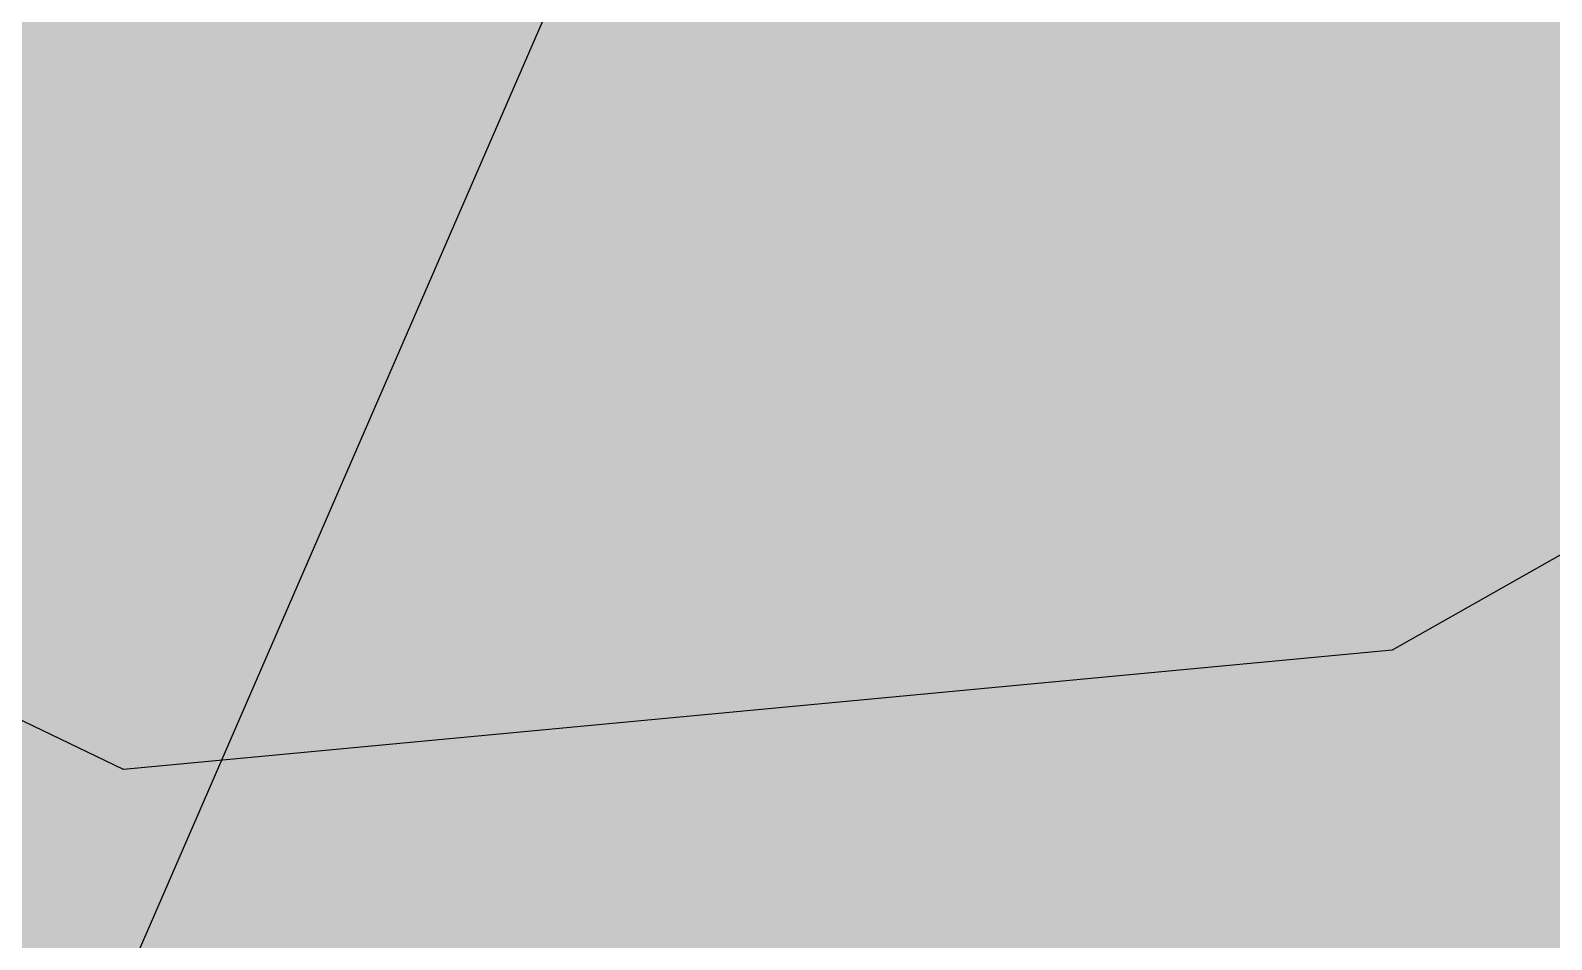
# Model space of a CAD drawing. Extents: x 327443 to 331974, y 6141950 to 6143778.
# Drawn here: x 329908.88 to 329914.85, y 6142665.19 to 6142668.76 of the extents above; entities that cross this region are included whole.
import ezdxf

# ---------------------------------------------------------------- set-up
doc = ezdxf.new("R2010")
doc.units = 0
doc.header["$LTSCALE"] = 5
doc.linetypes.add('foc-TOPO-ephemeral', pattern=[6.25, 3.125, -0.625, 0.625, -0.625, 0.625, -0.625])
for name, color, linetype in [('P-BUFFER-H 30m', 51, 'Continuous'), ('T-DRAW', 48, 'foc-TOPO-ephemeral'), ('WETLAND', 143, 'Continuous')]:
    doc.layers.add(name, color=color, linetype=linetype)
doc.styles.add('foc-LtypeFont', font='ARIALN.TTF', dxfattribs={"height": 7.35})
doc.linetypes.add('foc-TOPO-flowdirection-NOLINE', pattern='A,0,[">",foc-LtypeFont,S=0.3,R=0,X=0,Y=-0.945],-20,[">",foc-LtypeFont,S=0.3,R=0,X=0,Y=-0.945],0', length=20)

msp = doc.modelspace()

# ---------------------------------------------------------------- hatches: boundary and pattern name
at = {"layer": 'P-BUFFER-H 30m'}
h = msp.add_hatch(color=256, dxfattribs=at)
h.dxf.hatch_style = 1
edge = h.paths.add_edge_path()
edge.add_line((329824.3507, 6142785.9848), (329846.2964, 6142772.1568))
edge.add_line((329846.2964, 6142772.1568), (330173.0963, 6142626.7726))
edge.add_line((330173.0963, 6142626.7726), (330458.628, 6142615.8627))
edge.add_arc((330457.4827, 6142585.8891), 29.9955, -2.18816, 87.81184, ccw=False)
edge.add_line((330487.4563, 6142584.7439), (330486.6928, 6142564.7615))
edge.add_arc((330456.7192, 6142565.9067), 29.9955, 267.81184, 357.81184, ccw=False)
edge.add_line((330455.5739, 6142535.9331), (330160.4246, 6142547.2105))
edge.add_arc((330161.5698, 6142577.1841), 29.9955, 246.01706, 267.81184, ccw=False)
edge.add_line((330149.3777, 6142549.7783), (329810.4971, 6142700.5368))
edge.add_arc((329822.6892, 6142727.9427), 29.9955, 237.78488, 246.01706, ccw=False)
edge.add_line((329806.6987, 6142702.5649), (329793.879, 6142710.6426))
edge.add_line((329793.879, 6142710.6426), (329661.5454, 6142710.8991))
edge.add_arc((329661.6035, 6142740.8945), 29.9955, 183.26442, 269.88894, ccw=False)
edge.add_line((329631.6567, 6142739.1864), (329630.516, 6142759.1857))
edge.add_arc((329660.4628, 6142760.8937), 29.9955, 89.88894, 183.26442, ccw=False)
edge.add_line((329660.521, 6142790.8891), (329808.4183, 6142790.6025))
edge.add_arc((329808.3601, 6142760.6071), 29.9955, 57.78488, 89.88894, ccw=False)

# ---------------------------------------------------------------- linework, layer by layer
at = {"layer": 'T-DRAW', "linetype": 'foc-TOPO-flowdirection-NOLINE', "flags": 128}
msp.add_lwpolyline([(329929.2672, 6142705.2702), (329927.542, 6142703.0004), (329925.4115, 6142702.4698), (329924.1332, 6142698.4841), (329924.6116, 6142696.3915), (329921.5224, 6142691.6034), (329920.4235, 6142688.5609), (329918.1745, 6142687.4997), (329916.8872, 6142684.6303), (329916.8616, 6142683.5214), (329913.9567, 6142677.8003), (329912.6251, 6142673.8317), (329912.5, 6142672.5), (329874.4632, 6142584.9358)], dxfattribs=at)
at = {"layer": 'WETLAND'}
msp.add_lwpolyline([(329878.7238, 6142722.3855), (329928.1725, 6142701.1103), (329928.1725, 6142701.1103), (329917.3917, 6142687.6271), (329922.9214, 6142684.6238), (329925.0571, 6142682.4746), (329924.9986, 6142679.5859), (329923.985, 6142678.4005), (329919.1625, 6142677.7695), (329919.5408, 6142673.6986), (329919.3369, 6142669.2198), (329914.2225, 6142666.3273), (329909.2473, 6142665.8583), (329905.0321, 6142667.8924), (329903.2827, 6142670.4768), (329905.6316, 6142674.6135), (329905.8302, 6142678.3419), (329888.5, 6142679.5), (329865.5, 6142681.5), (329846.9816, 6142686.2742), (329851.2069, 6142699.1069), (329854.7634, 6142715.4651)], dxfattribs=at)

doc.saveas('drawing.dxf')
